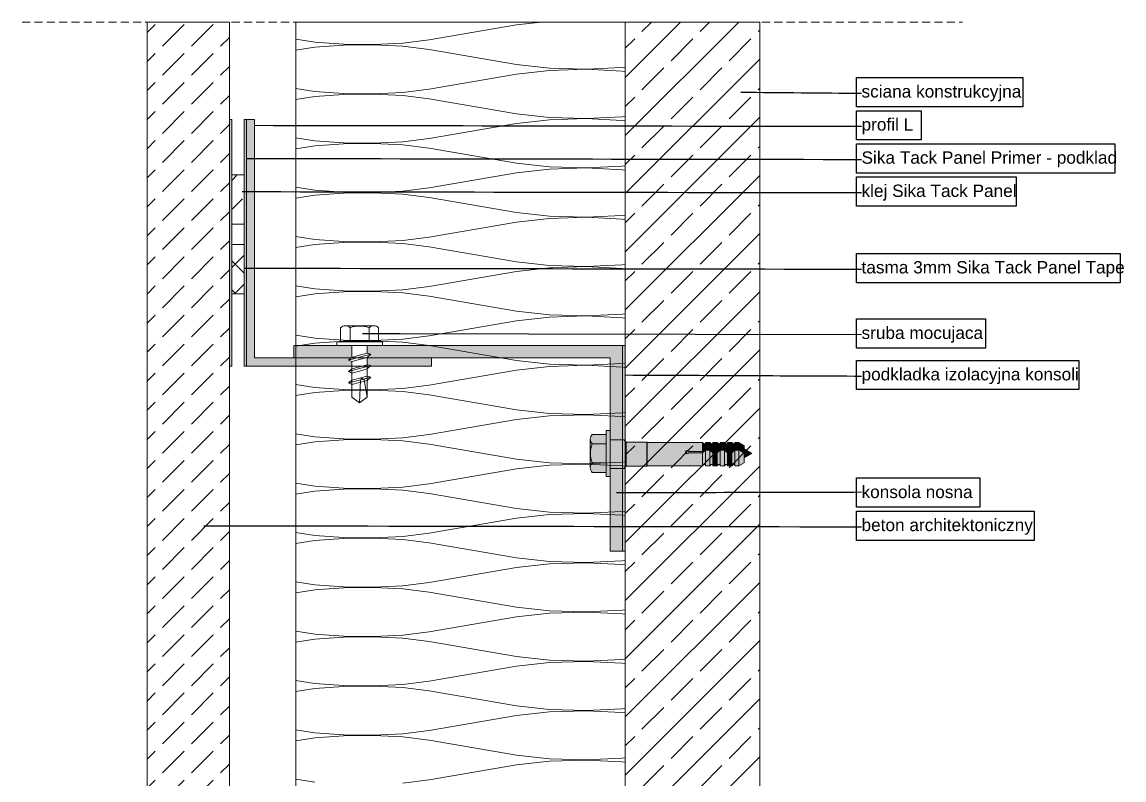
# Model space of a CAD drawing. Extents: x -106882 to -43002, y 22119 to 47619.
# Drawn here: x -47576 to -44895, y 43258 to 45101 of the extents above; entities that cross this region are included whole.
import ezdxf

# ---------------------------------------------------------------- set-up
doc = ezdxf.new("R2010")
doc.units = 0
doc.header["$MEASUREMENT"] = 0
doc.linetypes.add('Hidden Line', pattern=[30, 20, -10])
for name, color, linetype, lineweight, true_color in [('2D - Ogólne_Pen_No__2', 7, 'Continuous', 15, 0x7f7f7f), ('2D Drafting - General_Pen_No__141', 7, 'Continuous', 0, 0xe8e8e8), ('2D Drafting - General_Pen_No__2', 7, 'Continuous', 15, 0x7f7f7f), ('2D Drafting - General_Pen_No__5', 7, 'Continuous', 25, 0x40a5ff), ('2D Drafting - General_Pen_No__61', 7, 'Continuous', 20, 0x6a6a6a), ('2D Drafting - General_Pen_No__81', 7, 'Continuous', 20, 0x6a6a6a), ('Annotation - Label_Pen_No__5', 7, 'Continuous', 25, 0x40a5ff)]:
    doc.layers.add(name, color=color, linetype=linetype, lineweight=lineweight, true_color=true_color)
doc.layers.add('2D Drafting - General_Pen_No__101', color=8, linetype='Continuous', lineweight=13)
doc.layers.add('2D Drafting - General_Pen_No__121', color=255, linetype='Continuous', lineweight=0)
doc.styles.add('GENERATED_STYLE_2', font='')
doc.styles.get('GENERATED_STYLE_2').set_extended_font_data('Arial')
doc.dimstyles.new('GENERATED_STYLE__3', dxfattribs={"dimtxt": 0.18, "dimasz": 91.2, "dimexe": 0.18, "dimexo": 0.0625, "dimgap": 0.09, "dimtad": 0, "dimtih": 1, "dimtoh": 1, "dimdec": 4, "dimzin": 0, "dimdsep": 46, "dimcen": 0.09, "dimadec": 0, "dimazin": 0, "dimtfac": 1, "dimtdec": 4, "dimtmove": 0, "dimatfit": 3, "dimldrblk": 'ARROWHEAD_5', "dimfxl": 0, "dimtolj": 1, "dimtzin": 0, "dimarcsym": 0})
pattern_1 = [(45, (0, 0), (-70.71068, 70.71068), [75, -25]), (45, (7e-15, 70.71), (-70.71068, 70.71068), [75, -25])]

# ---------------------------------------------------------------- blocks, each defined once
blk = doc.blocks.new('*X2')
at = {"layer": '2D Drafting - General_Pen_No__61', "linetype": 'Continuous'}
for p, q in [((-46313.1, 45101.4), (-46373.4, 45094.4)), ((-46108.5, 45101.1), (-46110.4, 45101.4)), ((-46373.4, 45094.4), (-46585.7, 45058.4)), ((-46910.3, 45060), (-46863.6, 45052.8)), ((-46863.6, 45052.8), (-46794.2, 45047.5)), ((-46794.2, 45045.4), (-46863.6, 45040.1)), ((-46794.2, 45047.5), (-46721.1, 45046.7)), ((-46721.1, 45046.2), (-46794.2, 45045.4)), ((-46721.1, 45046.7), (-46649.8, 45050.4)), ((-46649.8, 45042.4), (-46721.1, 45046.2)), ((-46649.8, 45050.4), (-46585.7, 45058.4)), ((-46863.6, 45040.1), (-46910.3, 45032.8)), ((-46585.7, 45034.4), (-46649.8, 45042.4)), ((-46373.4, 44998.4), (-46585.7, 45034.4)), ((-46373.4, 44998.4), (-46293.3, 44989.2)), ((-46116, 44990.7), (-46108.5, 44991.7)), ((-46373.4, 44974.4), (-46585.7, 44938.4)), ((-46293.3, 44983.7), (-46373.4, 44974.4)), ((-46293.3, 44989.2), (-46204.1, 44986.5)), ((-46204.1, 44986.4), (-46293.3, 44983.7)), ((-46204.1, 44986.5), (-46116, 44990.7)), ((-46116, 44982.2), (-46204.1, 44986.4)), ((-46108.5, 44981.1), (-46116, 44982.2)), ((-46910.3, 44940), (-46863.6, 44932.8)), ((-46649.8, 44930.4), (-46585.7, 44938.4)), ((-46863.6, 44920.1), (-46910.3, 44912.8)), ((-46863.6, 44932.8), (-46794.2, 44927.5)), ((-46794.2, 44925.4), (-46863.6, 44920.1)), ((-46794.2, 44927.5), (-46721.1, 44926.7)), ((-46721.1, 44926.2), (-46794.2, 44925.4)), ((-46721.1, 44926.7), (-46649.8, 44930.4)), ((-46649.8, 44922.4), (-46721.1, 44926.2)), ((-46585.7, 44914.4), (-46649.8, 44922.4)), ((-46373.4, 44878.4), (-46585.7, 44914.4)), ((-46373.4, 44878.4), (-46293.3, 44869.2)), ((-46293.3, 44863.7), (-46373.4, 44854.4)), ((-46293.3, 44869.2), (-46204.1, 44866.5)), ((-46204.1, 44866.4), (-46293.3, 44863.7)), ((-46204.1, 44866.5), (-46116, 44870.7)), ((-46116, 44862.2), (-46204.1, 44866.4)), ((-46116, 44870.7), (-46108.5, 44871.7)), ((-46108.5, 44861.1), (-46116, 44862.2)), ((-46373.4, 44854.4), (-46585.7, 44818.4)), ((-46910.3, 44820), (-46863.6, 44812.8)), ((-46863.6, 44812.8), (-46794.2, 44807.5)), ((-46794.2, 44805.4), (-46863.6, 44800.1)), ((-46794.2, 44807.5), (-46721.1, 44806.7)), ((-46721.1, 44806.2), (-46794.2, 44805.4)), ((-46721.1, 44806.7), (-46649.8, 44810.4)), ((-46649.8, 44802.4), (-46721.1, 44806.2)), ((-46649.8, 44810.4), (-46585.7, 44818.4)), ((-46863.6, 44800.1), (-46910.3, 44792.8)), ((-46585.7, 44794.4), (-46649.8, 44802.4)), ((-46373.4, 44758.4), (-46585.7, 44794.4)), ((-46373.4, 44758.4), (-46293.3, 44749.2)), ((-46204.1, 44746.5), (-46116, 44750.7)), ((-46116, 44750.7), (-46108.5, 44751.7)), ((-46373.4, 44734.4), (-46585.7, 44698.4)), ((-46293.3, 44743.7), (-46373.4, 44734.4)), ((-46293.3, 44749.2), (-46204.1, 44746.5)), ((-46204.1, 44746.4), (-46293.3, 44743.7)), ((-46116, 44742.2), (-46204.1, 44746.4)), ((-46108.5, 44741.1), (-46116, 44742.2)), ((-46910.3, 44700), (-46863.6, 44692.8)), ((-46649.8, 44690.4), (-46585.7, 44698.4)), ((-46863.6, 44680.1), (-46910.3, 44672.8)), ((-46863.6, 44692.8), (-46794.2, 44687.5)), ((-46794.2, 44685.4), (-46863.6, 44680.1)), ((-46794.2, 44687.5), (-46721.1, 44686.7)), ((-46721.1, 44686.2), (-46794.2, 44685.4)), ((-46721.1, 44686.7), (-46649.8, 44690.4)), ((-46649.8, 44682.4), (-46721.1, 44686.2)), ((-46585.7, 44674.4), (-46649.8, 44682.4)), ((-46373.4, 44638.4), (-46585.7, 44674.4)), ((-46373.4, 44638.4), (-46293.3, 44629.2)), ((-46293.3, 44623.7), (-46373.4, 44614.4)), ((-46293.3, 44629.2), (-46204.1, 44626.5)), ((-46204.1, 44626.4), (-46293.3, 44623.7)), ((-46204.1, 44626.5), (-46116, 44630.7)), ((-46116, 44622.2), (-46204.1, 44626.4)), ((-46116, 44630.7), (-46108.5, 44631.7)), ((-46108.5, 44621.1), (-46116, 44622.2)), ((-46373.4, 44614.4), (-46585.7, 44578.4)), ((-46910.3, 44580), (-46863.6, 44572.8)), ((-46863.6, 44572.8), (-46794.2, 44567.5)), ((-46794.2, 44565.4), (-46863.6, 44560.1)), ((-46794.2, 44567.5), (-46721.1, 44566.7)), ((-46721.1, 44566.2), (-46794.2, 44565.4)), ((-46721.1, 44566.7), (-46649.8, 44570.4)), ((-46649.8, 44562.4), (-46721.1, 44566.2)), ((-46649.8, 44570.4), (-46585.7, 44578.4)), ((-46585.7, 44554.4), (-46649.8, 44562.4)), ((-46863.6, 44560.1), (-46910.3, 44552.8)), ((-46373.4, 44518.4), (-46585.7, 44554.4)), ((-46373.4, 44518.4), (-46293.3, 44509.2)), ((-46293.3, 44509.2), (-46204.1, 44506.5)), ((-46204.1, 44506.5), (-46116, 44510.7)), ((-46116, 44510.7), (-46108.5, 44511.7)), ((-46373.4, 44494.4), (-46585.7, 44458.4)), ((-46293.3, 44503.7), (-46373.4, 44494.4)), ((-46204.1, 44506.4), (-46293.3, 44503.7)), ((-46116, 44502.2), (-46204.1, 44506.4)), ((-46108.5, 44501.1), (-46116, 44502.2)), ((-46910.3, 44460), (-46863.6, 44452.8)), ((-46649.8, 44450.4), (-46585.7, 44458.4)), ((-46863.6, 44440.1), (-46910.3, 44432.8)), ((-46863.6, 44452.8), (-46794.2, 44447.5)), ((-46794.2, 44445.4), (-46863.6, 44440.1)), ((-46794.2, 44447.5), (-46721.1, 44446.7)), ((-46721.1, 44446.2), (-46794.2, 44445.4)), ((-46721.1, 44446.7), (-46649.8, 44450.4)), ((-46649.8, 44442.4), (-46721.1, 44446.2)), ((-46585.7, 44434.4), (-46649.8, 44442.4)), ((-46373.4, 44398.4), (-46585.7, 44434.4)), ((-46373.4, 44374.4), (-46585.7, 44338.4)), ((-46373.4, 44398.4), (-46293.3, 44389.2)), ((-46293.3, 44383.7), (-46373.4, 44374.4)), ((-46293.3, 44389.2), (-46204.1, 44386.5)), ((-46204.1, 44386.4), (-46293.3, 44383.7)), ((-46204.1, 44386.5), (-46116, 44390.7)), ((-46116, 44382.2), (-46204.1, 44386.4)), ((-46116, 44390.7), (-46108.5, 44391.7)), ((-46108.5, 44381.1), (-46116, 44382.2)), ((-46910.3, 44340), (-46863.6, 44332.8)), ((-46863.6, 44332.8), (-46794.2, 44327.5)), ((-46794.2, 44325.4), (-46863.6, 44320.1)), ((-46794.2, 44327.5), (-46721.1, 44326.7)), ((-46721.1, 44326.2), (-46794.2, 44325.4)), ((-46721.1, 44326.7), (-46649.8, 44330.4)), ((-46649.8, 44322.4), (-46721.1, 44326.2)), ((-46649.8, 44330.4), (-46585.7, 44338.4)), ((-46585.7, 44314.4), (-46649.8, 44322.4)), ((-46863.6, 44320.1), (-46910.3, 44312.8)), ((-46373.4, 44278.4), (-46585.7, 44314.4)), ((-46373.4, 44278.4), (-46293.3, 44269.2)), ((-46293.3, 44269.2), (-46204.1, 44266.5)), ((-46204.1, 44266.5), (-46116, 44270.7)), ((-46116, 44270.7), (-46108.5, 44271.7)), ((-46373.4, 44254.4), (-46585.7, 44218.4)), ((-46293.3, 44263.7), (-46373.4, 44254.4)), ((-46204.1, 44266.4), (-46293.3, 44263.7)), ((-46116, 44262.2), (-46204.1, 44266.4)), ((-46108.5, 44261.1), (-46116, 44262.2)), ((-46910.3, 44220), (-46863.6, 44212.8)), ((-46649.8, 44210.4), (-46585.7, 44218.4)), ((-46863.6, 44200.1), (-46910.3, 44192.8)), ((-46863.6, 44212.8), (-46794.2, 44207.5)), ((-46794.2, 44205.4), (-46863.6, 44200.1)), ((-46794.2, 44207.5), (-46721.1, 44206.7)), ((-46721.1, 44206.2), (-46794.2, 44205.4)), ((-46721.1, 44206.7), (-46649.8, 44210.4)), ((-46649.8, 44202.4), (-46721.1, 44206.2)), ((-46585.7, 44194.4), (-46649.8, 44202.4)), ((-46373.4, 44158.4), (-46585.7, 44194.4)), ((-46373.4, 44134.4), (-46585.7, 44098.4)), ((-46373.4, 44158.4), (-46293.3, 44149.2)), ((-46293.3, 44143.7), (-46373.4, 44134.4)), ((-46293.3, 44149.2), (-46204.1, 44146.5)), ((-46204.1, 44146.4), (-46293.3, 44143.7)), ((-46204.1, 44146.5), (-46116, 44150.7)), ((-46116, 44142.2), (-46204.1, 44146.4)), ((-46116, 44150.7), (-46108.5, 44151.7)), ((-46108.5, 44141.1), (-46116, 44142.2)), ((-46910.3, 44100), (-46863.6, 44092.8)), ((-46863.6, 44080.1), (-46910.3, 44072.8)), ((-46863.6, 44092.8), (-46794.2, 44087.5)), ((-46794.2, 44085.4), (-46863.6, 44080.1)), ((-46794.2, 44087.5), (-46721.1, 44086.7)), ((-46721.1, 44086.2), (-46794.2, 44085.4)), ((-46721.1, 44086.7), (-46649.8, 44090.4)), ((-46649.8, 44082.4), (-46721.1, 44086.2)), ((-46649.8, 44090.4), (-46585.7, 44098.4)), ((-46585.7, 44074.4), (-46649.8, 44082.4)), ((-46373.4, 44038.4), (-46585.7, 44074.4)), ((-46373.4, 44038.4), (-46293.3, 44029.2)), ((-46293.3, 44029.2), (-46204.1, 44026.5)), ((-46204.1, 44026.4), (-46293.3, 44023.7)), ((-46204.1, 44026.5), (-46116, 44030.7)), ((-46116, 44022.2), (-46204.1, 44026.4)), ((-46116, 44030.7), (-46108.5, 44031.7)), ((-46373.4, 44014.4), (-46585.7, 43978.4)), ((-46293.3, 44023.7), (-46373.4, 44014.4)), ((-46108.5, 44021.1), (-46116, 44022.2)), ((-46910.3, 43980), (-46863.6, 43972.8)), ((-46863.6, 43972.8), (-46794.2, 43967.5)), ((-46649.8, 43970.4), (-46585.7, 43978.4)), ((-46863.6, 43960.1), (-46910.3, 43952.8)), ((-46794.2, 43965.4), (-46863.6, 43960.1)), ((-46794.2, 43967.5), (-46721.1, 43966.7)), ((-46721.1, 43966.2), (-46794.2, 43965.4)), ((-46721.1, 43966.7), (-46649.8, 43970.4)), ((-46649.8, 43962.4), (-46721.1, 43966.2)), ((-46585.7, 43954.4), (-46649.8, 43962.4)), ((-46373.4, 43918.4), (-46585.7, 43954.4)), ((-46373.4, 43894.4), (-46585.7, 43858.4)), ((-46373.4, 43918.4), (-46293.3, 43909.2)), ((-46293.3, 43903.7), (-46373.4, 43894.4)), ((-46293.3, 43909.2), (-46204.1, 43906.5)), ((-46204.1, 43906.4), (-46293.3, 43903.7)), ((-46204.1, 43906.5), (-46116, 43910.7)), ((-46116, 43902.2), (-46204.1, 43906.4)), ((-46116, 43910.7), (-46108.5, 43911.7)), ((-46108.5, 43901.1), (-46116, 43902.2)), ((-46910.3, 43860), (-46863.6, 43852.8)), ((-46863.6, 43840.1), (-46910.3, 43832.8)), ((-46863.6, 43852.8), (-46794.2, 43847.5)), ((-46794.2, 43845.4), (-46863.6, 43840.1)), ((-46794.2, 43847.5), (-46721.1, 43846.7)), ((-46721.1, 43846.2), (-46794.2, 43845.4)), ((-46721.1, 43846.7), (-46649.8, 43850.4)), ((-46649.8, 43842.4), (-46721.1, 43846.2)), ((-46649.8, 43850.4), (-46585.7, 43858.4)), ((-46585.7, 43834.4), (-46649.8, 43842.4)), ((-46373.4, 43798.4), (-46585.7, 43834.4)), ((-46373.4, 43798.4), (-46293.3, 43789.2)), ((-46293.3, 43789.2), (-46204.1, 43786.5)), ((-46204.1, 43786.4), (-46293.3, 43783.7)), ((-46204.1, 43786.5), (-46116, 43790.7)), ((-46116, 43782.2), (-46204.1, 43786.4)), ((-46116, 43790.7), (-46108.5, 43791.7)), ((-46373.4, 43774.4), (-46585.7, 43738.4)), ((-46293.3, 43783.7), (-46373.4, 43774.4)), ((-46108.5, 43781.1), (-46116, 43782.2)), ((-46910.3, 43740), (-46863.6, 43732.8)), ((-46863.6, 43732.8), (-46794.2, 43727.5)), ((-46649.8, 43730.4), (-46585.7, 43738.4)), ((-46863.6, 43720.1), (-46910.3, 43712.8)), ((-46794.2, 43725.4), (-46863.6, 43720.1)), ((-46794.2, 43727.5), (-46721.1, 43726.7)), ((-46721.1, 43726.2), (-46794.2, 43725.4)), ((-46721.1, 43726.7), (-46649.8, 43730.4)), ((-46649.8, 43722.4), (-46721.1, 43726.2)), ((-46585.7, 43714.4), (-46649.8, 43722.4)), ((-46373.4, 43678.4), (-46585.7, 43714.4)), ((-46373.4, 43678.4), (-46293.3, 43669.2)), ((-46373.4, 43654.4), (-46585.7, 43618.4)), ((-46293.3, 43663.7), (-46373.4, 43654.4)), ((-46293.3, 43669.2), (-46204.1, 43666.5)), ((-46204.1, 43666.4), (-46293.3, 43663.7)), ((-46204.1, 43666.5), (-46116, 43670.7)), ((-46116, 43662.2), (-46204.1, 43666.4)), ((-46116, 43670.7), (-46108.5, 43671.7)), ((-46108.5, 43661.1), (-46116, 43662.2)), ((-46910.3, 43620), (-46863.6, 43612.8)), ((-46863.6, 43600.1), (-46910.3, 43592.8)), ((-46863.6, 43612.8), (-46794.2, 43607.5)), ((-46794.2, 43605.4), (-46863.6, 43600.1)), ((-46794.2, 43607.5), (-46721.1, 43606.7)), ((-46721.1, 43606.2), (-46794.2, 43605.4)), ((-46721.1, 43606.7), (-46649.8, 43610.4)), ((-46649.8, 43602.4), (-46721.1, 43606.2)), ((-46649.8, 43610.4), (-46585.7, 43618.4)), ((-46585.7, 43594.4), (-46649.8, 43602.4)), ((-46373.4, 43558.4), (-46585.7, 43594.4)), ((-46373.4, 43558.4), (-46293.3, 43549.2)), ((-46293.3, 43543.7), (-46373.4, 43534.4)), ((-46293.3, 43549.2), (-46204.1, 43546.5)), ((-46204.1, 43546.4), (-46293.3, 43543.7)), ((-46204.1, 43546.5), (-46116, 43550.7)), ((-46116, 43542.2), (-46204.1, 43546.4)), ((-46116, 43550.7), (-46108.5, 43551.7)), ((-46373.4, 43534.4), (-46585.7, 43498.4)), ((-46108.5, 43541.1), (-46116, 43542.2)), ((-46910.3, 43500), (-46863.6, 43492.8)), ((-46863.6, 43492.8), (-46794.2, 43487.5)), ((-46721.1, 43486.7), (-46649.8, 43490.4)), ((-46649.8, 43490.4), (-46585.7, 43498.4)), ((-46863.6, 43480.1), (-46910.3, 43472.8)), ((-46794.2, 43485.4), (-46863.6, 43480.1)), ((-46794.2, 43487.5), (-46721.1, 43486.7)), ((-46721.1, 43486.2), (-46794.2, 43485.4)), ((-46649.8, 43482.4), (-46721.1, 43486.2)), ((-46585.7, 43474.4), (-46649.8, 43482.4)), ((-46373.4, 43438.4), (-46585.7, 43474.4)), ((-46373.4, 43438.4), (-46293.3, 43429.2)), ((-46373.4, 43414.4), (-46585.7, 43378.4)), ((-46293.3, 43423.7), (-46373.4, 43414.4)), ((-46293.3, 43429.2), (-46204.1, 43426.5)), ((-46204.1, 43426.4), (-46293.3, 43423.7)), ((-46204.1, 43426.5), (-46116, 43430.7)), ((-46116, 43422.2), (-46204.1, 43426.4)), ((-46116, 43430.7), (-46108.5, 43431.7)), ((-46108.5, 43421.1), (-46116, 43422.2)), ((-46910.3, 43380), (-46863.6, 43372.8)), ((-46863.6, 43360.1), (-46910.3, 43352.8)), ((-46863.6, 43372.8), (-46794.2, 43367.5)), ((-46794.2, 43365.4), (-46863.6, 43360.1)), ((-46794.2, 43367.5), (-46721.1, 43366.7)), ((-46721.1, 43366.2), (-46794.2, 43365.4)), ((-46721.1, 43366.7), (-46649.8, 43370.4)), ((-46649.8, 43362.4), (-46721.1, 43366.2)), ((-46649.8, 43370.4), (-46585.7, 43378.4)), ((-46585.7, 43354.4), (-46649.8, 43362.4)), ((-46373.4, 43318.4), (-46585.7, 43354.4)), ((-46373.4, 43318.4), (-46293.3, 43309.2)), ((-46293.3, 43303.7), (-46373.4, 43294.4)), ((-46293.3, 43309.2), (-46204.1, 43306.5)), ((-46204.1, 43306.4), (-46293.3, 43303.7)), ((-46204.1, 43306.5), (-46116, 43310.7)), ((-46116, 43302.2), (-46204.1, 43306.4)), ((-46116, 43310.7), (-46108.5, 43311.7)), ((-46108.5, 43301.1), (-46116, 43302.2)), ((-46373.4, 43294.4), (-46585.7, 43258.4)), ((-46910.3, 43260), (-46863.6, 43252.8)), ((-46649.8, 43250.4), (-46585.7, 43258.4))]:
    blk.add_line(p, q, dxfattribs=at)
blk = doc.blocks.new('Fill_1')
at = {"layer": '2D Drafting - General_Pen_No__2', "linetype": 'Continuous'}
for p, q in [((-46910.3, 45101.4), (-46910.3, 41381.8)), ((-46108.5, 45101.4), (-46910.3, 45101.4)), ((-46108.5, 41381.8), (-46108.5, 45101.4))]:
    blk.add_line(p, q, dxfattribs=at)
at = {"layer": '2D Drafting - General_Pen_No__61', "linetype": 'Continuous'}
blk.add_blockref('*X2', (0, 0), dxfattribs=at)
blk = doc.blocks.new('ARROWHEAD_5')
at = {"color": 0, "linetype": 'Continuous', "lineweight": 0}
blk.add_line((0, 0), (-1, 0), dxfattribs=at)
blk.add_solid([(-1, 0.2679), (0, 0), (-1, -0.2679), (-1, 0.2679)], dxfattribs=at)

msp = doc.modelspace()

# ---------------------------------------------------------------- hatches: boundary and pattern name
at = {"layer": '2D Drafting - General_Pen_No__101', "linetype": 'Continuous'}
for points in [[(-47066.12, 44864.31), (-47071.91, 44864.31), (-47071.91, 44264.31), (-47066.12, 44264.31)], [(-47030.34, 44864.31), (-47036.12, 44864.31), (-47036.12, 44264.31), (-47030.34, 44264.31)]]:
    msp.add_hatch(color=256, dxfattribs=at).paths.add_polyline_path(points, flags=0)
at = {"layer": '2D Drafting - General_Pen_No__121', "linetype": 'Continuous'}
for points in [[(-46145.34, 44052.24), (-46145.34, 43996.32), (-46154.66, 43996.32), (-46154.66, 44052.24), (-46154.66, 44108.15), (-46145.34, 44108.15)], [(-46154.66, 44075.15), (-46188.83, 44075.15, -0.4195601), (-46188.83, 44098.45), (-46154.66, 44098.45)], [(-46193.1, 44052.24, 0.092424), (-46188.83, 44029.32, 0.201281), (-46193.72, 44017.67), (-46193.72, 44086.8, 0.201281), (-46188.83, 44075.15, 0.092424)], [(-46145.34, 44015.56), (-46145.34, 44052.24), (-46145.34, 44085.23), (-46115.34, 44085.23), (-46115.34, 44049.31), (-46115.34, 44015.56)], [(-46115.34, 44015.56), (-46145.34, 44015.56), (-46145.34, 44052.24), (-46145.34, 44085.23), (-46115.34, 44085.23), (-46115.34, 44048.36)], [(-46115.34, 44015.66), (-46115.34, 44048.36), (-46115.34, 44085.23), (-46111.82, 44085.23), (-46111.82, 44015.66)], [(-46111.82, 44015.66), (-46111.82, 44085.23), (-46111.65, 44085.23), (-46106.23, 44079.82), (-46106.23, 44021.07), (-46111.65, 44015.66)], [(-46106.23, 44020.97), (-46106.23, 44079.82), (-46056.49, 44079.82), (-46056.49, 44020.97)], [(-46056.49, 44020.97), (-46056.49, 44079.82), (-46055.25, 44078.57), (-46055.25, 44022.22)], [(-46154.66, 44029.32), (-46188.83, 44029.32, -0.092424), (-46193.1, 44052.24, -0.092424), (-46188.83, 44075.15), (-46154.66, 44075.15), (-46154.66, 44052.24)], [(-46055.25, 44022.22), (-46055.25, 44078.57), (-45920.83, 44078.57), (-45920.83, 44056.92), (-45954.14, 44056.92, 5.4750432), (-45954.14, 44053.96), (-45920.83, 44053.96), (-45920.83, 44022.22)], [(-45920.83, 44053.96), (-45954.14, 44053.96, -5.4750432), (-45954.14, 44056.92), (-45920.83, 44056.92)], [(-45913.39, 44075.61), (-45913.39, 44062.66), (-45920.83, 44056.92), (-45920.83, 44078.57), (-45917.08, 44075.61)], [(-45920.83, 44056.92), (-45913.39, 44062.66), (-45913.39, 44059.7), (-45920.83, 44053.96)], [(-45913.39, 44025.18), (-45917.08, 44025.18), (-45920.83, 44022.22), (-45920.83, 44053.96), (-45913.39, 44059.7)], [(-45903.03, 44078.57), (-45903.03, 44062.66), (-45913.39, 44062.66), (-45913.39, 44078.57)], [(-45913.39, 44062.66), (-45903.03, 44062.66), (-45903.03, 44059.7), (-45913.39, 44059.7)], [(-45913.39, 44022.22), (-45913.39, 44059.7), (-45903.03, 44059.7), (-45903.03, 44022.22)], [(-45895.59, 44075.61), (-45895.59, 44056.92), (-45903.03, 44062.66), (-45903.03, 44078.57), (-45899.29, 44075.61)], [(-45895.59, 44053.96), (-45903.03, 44059.7), (-45903.03, 44062.66), (-45895.59, 44056.92)], [(-45895.59, 44025.18), (-45899.29, 44025.18), (-45903.03, 44022.22), (-45903.03, 44059.7), (-45895.59, 44053.96)], [(-45885.23, 44078.57), (-45885.23, 44056.92), (-45895.59, 44056.92), (-45895.59, 44078.57)], [(-45895.59, 44056.92), (-45885.23, 44056.92), (-45885.23, 44053.96), (-45895.59, 44053.96)], [(-45895.59, 44022.22), (-45895.59, 44053.96), (-45885.23, 44053.96), (-45885.23, 44022.22)], [(-45885.23, 44056.92), (-45885.23, 44078.57), (-45881.49, 44075.61), (-45877.79, 44075.61), (-45877.79, 44062.66)], [(-45877.79, 44059.7), (-45885.23, 44053.96), (-45885.23, 44056.92), (-45877.79, 44062.66)], [(-45877.79, 44025.18), (-45881.49, 44025.18), (-45885.23, 44022.22), (-45885.23, 44053.96), (-45877.79, 44059.7)], [(-45867.44, 44078.57), (-45867.44, 44062.66), (-45877.79, 44062.66), (-45877.79, 44078.57)], [(-45867.44, 44059.7), (-45877.79, 44059.7), (-45877.79, 44062.66), (-45867.44, 44062.66)], [(-45867.44, 44022.22), (-45877.79, 44022.22), (-45877.79, 44059.7), (-45867.44, 44059.7)], [(-45860, 44075.61), (-45860, 44056.92), (-45867.44, 44062.66), (-45867.44, 44078.57), (-45863.69, 44075.61)], [(-45860, 44053.96), (-45867.44, 44059.7), (-45867.44, 44062.66), (-45860, 44056.92)], [(-45860, 44025.18), (-45863.69, 44025.18), (-45867.44, 44022.22), (-45867.44, 44059.7), (-45860, 44053.96)], [(-45849.64, 44078.57), (-45849.64, 44056.92), (-45860, 44056.92), (-45860, 44078.57)], [(-45860, 44056.92), (-45849.64, 44056.92), (-45849.64, 44053.96), (-45860, 44053.96)], [(-45849.64, 44022.22), (-45860, 44022.22), (-45860, 44053.96), (-45849.64, 44053.96)], [(-45842.2, 44075.61), (-45842.2, 44062.66), (-45849.64, 44056.92), (-45849.64, 44078.57), (-45845.9, 44075.61)], [(-45849.64, 44056.92), (-45842.2, 44062.66), (-45842.2, 44059.7), (-45849.64, 44053.96)], [(-45842.2, 44025.18), (-45845.9, 44025.18), (-45849.64, 44022.22), (-45849.64, 44053.96), (-45842.2, 44059.7)], [(-45842.2, 44062.66), (-45842.2, 44078.57), (-45831.84, 44078.57), (-45831.84, 44062.66)], [(-45842.2, 44062.66), (-45831.84, 44062.66), (-45831.84, 44059.7), (-45842.2, 44059.7)], [(-45842.2, 44022.22), (-45842.2, 44059.7), (-45831.84, 44059.7), (-45831.84, 44022.22)], [(-45819.46, 44055.51), (-45831.84, 44062.66), (-45831.84, 44078.57), (-45819.46, 44071.42)], [(-45819.46, 44052.56), (-45831.84, 44059.7), (-45831.84, 44062.66), (-45819.46, 44055.51)], [(-45819.46, 44029.37), (-45831.84, 44022.22), (-45831.84, 44059.7), (-45819.46, 44052.56)], [(-45800.74, 44052.14), (-45819.46, 44041.33), (-45819.46, 44062.95)], [(-46154.66, 44006.02), (-46188.83, 44006.02, -0.4195601), (-46188.83, 44029.32), (-46154.66, 44029.32)]]:
    msp.add_hatch(color=256, dxfattribs=at).paths.add_polyline_path(points, flags=0)
at = {"layer": '2D Drafting - General_Pen_No__141', "linetype": 'Continuous'}
for points in [[(-47030.34, 44264.31), (-46773.5, 44264.31), (-46773.5, 44275.39), (-46781.7, 44279.2), (-46775.33, 44284.31), (-46915.34, 44284.31), (-47010.34, 44284.31), (-47010.34, 44864.31), (-47030.34, 44864.31)], [(-46915.34, 44314.31), (-46915.34, 44284.31), (-46775.33, 44284.31), (-46773.5, 44285.79), (-46773.5, 44314.31), (-46810.77, 44314.31)], [(-46736.22, 44284.31), (-46145.34, 44284.31), (-46145.34, 44108.15), (-46145.34, 44085.23), (-46115.34, 44085.23), (-46115.34, 44314.31), (-46698.94, 44314.31), (-46736.22, 44314.31), (-46736.22, 44295.78), (-46728.02, 44293.58), (-46736.22, 44285.38)], [(-46736.22, 44284.31), (-46145.34, 44284.31), (-46145.34, 44108.15), (-46145.34, 44085.23), (-46115.34, 44085.23), (-46115.34, 44314.31), (-46698.94, 44314.31), (-46736.22, 44314.31), (-46736.22, 44295.78), (-46728.02, 44293.58), (-46736.22, 44285.38)], [(-46580.34, 44264.31), (-46580.34, 44284.31), (-46736.22, 44284.31), (-46736.22, 44267.94), (-46728.02, 44265.74), (-46729.44, 44264.31)], [(-46115.34, 43814.31), (-46115.34, 44015.56), (-46145.34, 44015.56), (-46145.34, 43814.31)]]:
    msp.add_hatch(color=256, dxfattribs=at).paths.add_polyline_path(points, flags=0)
at = {"layer": '2D Drafting - General_Pen_No__2', "linetype": 'Continuous'}
h = msp.add_hatch(dxfattribs=at)
h.set_pattern_fill('Grid_5x5_Diagonal', color=256, style=0, pattern_type=2)
h.set_pattern_definition([(45, (0, 0), (-35.35534, 35.35534), []), (135, (0, 0), (35.35534, 35.35534), [])])
h.paths.add_polyline_path([(-47036.12, 44559.97), (-47066.12, 44559.97), (-47066.12, 44439.97), (-47036.12, 44439.97)], flags=0)
at = {"layer": '2D Drafting - General_Pen_No__5', "linetype": 'Continuous'}
h = msp.add_hatch(dxfattribs=at)
h.set_pattern_fill('Beton', color=256, style=0, pattern_type=2)
h.set_pattern_definition(pattern_1)
h.paths.add_polyline_path([(-47036.12, 44729.97), (-47066.12, 44729.97), (-47066.12, 44609.97), (-47036.12, 44609.97)], flags=0)
at = {"layer": '2D Drafting - General_Pen_No__81', "linetype": 'Continuous'}
h = msp.add_hatch(dxfattribs=at)
h.set_pattern_fill('Beton', color=256, style=0, pattern_type=2)
h.set_pattern_definition(pattern_1)
h.paths.add_polyline_path([(-47271.91, 42536.53), (-47071.91, 42536.53), (-47071.91, 45101.41), (-47271.91, 45101.41)], flags=0)
h = msp.add_hatch(dxfattribs=at)
h.set_pattern_fill('Solid___Dashed', color=256, style=0, pattern_type=2)
h.set_pattern_definition([(45, (0, 0), (-70.71068, 70.71068), []), (45, (-35.36, 35.36), (-70.71068, 70.71068), [75, -25])])
h.paths.add_polyline_path([(-46108.5, 45101.41), (-45781.37, 45101.41), (-45781.37, 41381.78), (-46108.5, 41381.78), (-46108.5, 43797.89), (-46108.5, 43902.04), (-46108.5, 44452.32), (-46108.5, 44549.68)], flags=0)
msp.add_hatch(color=256, dxfattribs=at).paths.add_polyline_path([(-46115.34, 43814.31), (-46108.5, 43814.31), (-46108.5, 44314.31), (-46115.34, 44314.31)], flags=0)

# ---------------------------------------------------------------- linework, layer by layer
at = {"layer": '2D - Ogólne_Pen_No__2', "linetype": 'Continuous'}
for p, q in [((-46111.65, 44085.23), (-46115.34, 44085.23)), ((-46115.34, 44085.23), (-46115.34, 44048.36)), ((-46106.23, 44079.82), (-46111.65, 44085.23)), ((-46106.23, 44079.82), (-46106.23, 44020.97)), ((-46056.49, 44079.82), (-46106.23, 44079.82)), ((-46056.49, 44079.82), (-46056.49, 44020.97)), ((-46055.25, 44078.57), (-46056.49, 44079.82)), ((-46055.25, 44022.22), (-46055.25, 44078.57)), ((-45920.83, 44078.57), (-46055.25, 44078.57)), ((-45920.83, 44056.92), (-45954.14, 44056.92)), ((-45920.83, 44053.96), (-45954.14, 44053.96)), ((-45920.83, 44078.57), (-45920.83, 44022.22)), ((-45917.08, 44075.61), (-45920.83, 44078.57)), ((-45913.39, 44062.66), (-45920.83, 44056.92)), ((-45913.39, 44059.7), (-45920.83, 44053.96)), ((-45913.39, 44075.61), (-45917.08, 44075.61)), ((-45913.39, 44078.57), (-45913.39, 44022.22)), ((-45903.03, 44078.57), (-45913.39, 44078.57)), ((-45913.39, 44078.57), (-45913.39, 44075.61)), ((-45903.03, 44062.66), (-45913.39, 44062.66)), ((-45903.03, 44059.7), (-45913.39, 44059.7)), ((-45903.03, 44078.57), (-45903.03, 44022.22)), ((-45899.29, 44075.61), (-45903.03, 44078.57)), ((-45895.59, 44056.92), (-45903.03, 44062.66)), ((-45895.59, 44053.96), (-45903.03, 44059.7)), ((-45895.59, 44075.61), (-45899.29, 44075.61)), ((-45895.59, 44078.57), (-45895.59, 44022.22)), ((-45885.23, 44078.57), (-45895.59, 44078.57)), ((-45895.59, 44078.57), (-45895.59, 44075.61)), ((-45885.23, 44056.92), (-45895.59, 44056.92)), ((-45885.23, 44053.96), (-45895.59, 44053.96)), ((-45885.23, 44078.57), (-45885.23, 44022.22)), ((-45881.49, 44075.61), (-45885.23, 44078.57)), ((-45877.79, 44062.66), (-45885.23, 44056.92)), ((-45877.79, 44059.7), (-45885.23, 44053.96)), ((-45877.79, 44075.61), (-45881.49, 44075.61)), ((-45877.79, 44078.57), (-45877.79, 44022.22)), ((-45867.44, 44078.57), (-45877.79, 44078.57)), ((-45877.79, 44078.57), (-45877.79, 44075.61)), ((-45867.44, 44062.66), (-45877.79, 44062.66)), ((-45867.44, 44059.7), (-45877.79, 44059.7)), ((-45867.44, 44078.57), (-45867.44, 44022.22)), ((-45863.69, 44075.61), (-45867.44, 44078.57)), ((-45860, 44056.92), (-45867.44, 44062.66)), ((-45860, 44053.96), (-45867.44, 44059.7)), ((-45860, 44075.61), (-45863.69, 44075.61)), ((-45860, 44078.57), (-45860, 44022.22)), ((-45849.64, 44078.57), (-45860, 44078.57)), ((-45860, 44078.57), (-45860, 44075.61)), ((-45849.64, 44056.92), (-45860, 44056.92)), ((-45849.64, 44053.96), (-45860, 44053.96)), ((-45849.64, 44078.57), (-45849.64, 44022.22)), ((-45845.9, 44075.61), (-45849.64, 44078.57)), ((-45842.2, 44062.66), (-45849.64, 44056.92)), ((-45842.2, 44059.7), (-45849.64, 44053.96)), ((-45842.2, 44075.61), (-45845.9, 44075.61)), ((-45831.84, 44078.57), (-45842.2, 44078.57)), ((-45842.2, 44078.57), (-45842.2, 44022.22)), ((-45831.84, 44062.66), (-45842.2, 44062.66)), ((-45831.84, 44059.7), (-45842.2, 44059.7)), ((-45831.84, 44078.57), (-45831.84, 44022.22)), ((-45819.46, 44071.42), (-45831.84, 44078.57)), ((-45819.46, 44055.51), (-45831.84, 44062.66)), ((-45819.46, 44052.56), (-45831.84, 44059.7)), ((-45819.46, 44071.42), (-45819.46, 44029.37)), ((-45819.46, 44062.95), (-45800.74, 44052.14)), ((-46145.34, 44015.66), (-46145.34, 44049.41)), ((-46115.34, 44015.66), (-46115.34, 44049.41)), ((-46115.34, 44015.56), (-46115.34, 44049.31)), ((-45819.46, 44029.37), (-45831.84, 44022.22)), ((-45819.46, 44041.33), (-45800.74, 44052.14)), ((-46141.65, 44015.66), (-46145.34, 44015.66)), ((-46111.65, 44015.66), (-46115.34, 44015.66)), ((-46111.65, 44015.56), (-46115.34, 44015.56)), ((-46106.23, 44021.07), (-46111.65, 44015.66)), ((-46106.23, 44020.97), (-46111.65, 44015.56)), ((-46056.49, 44020.97), (-46106.23, 44020.97)), ((-46055.25, 44022.22), (-46056.49, 44020.97)), ((-45920.83, 44022.22), (-46055.25, 44022.22)), ((-45917.08, 44025.18), (-45920.83, 44022.22)), ((-45913.39, 44025.18), (-45917.08, 44025.18)), ((-45913.39, 44022.22), (-45913.39, 44025.18)), ((-45903.03, 44022.22), (-45913.39, 44022.22)), ((-45899.29, 44025.18), (-45903.03, 44022.22)), ((-45895.59, 44025.18), (-45899.29, 44025.18)), ((-45895.59, 44022.22), (-45895.59, 44025.18)), ((-45885.23, 44022.22), (-45895.59, 44022.22)), ((-45881.49, 44025.18), (-45885.23, 44022.22)), ((-45877.79, 44025.18), (-45881.49, 44025.18)), ((-45877.79, 44022.22), (-45877.79, 44025.18)), ((-45867.44, 44022.22), (-45877.79, 44022.22)), ((-45863.69, 44025.18), (-45867.44, 44022.22)), ((-45860, 44025.18), (-45863.69, 44025.18)), ((-45860, 44022.22), (-45860, 44025.18)), ((-45849.64, 44022.22), (-45860, 44022.22)), ((-45845.9, 44025.18), (-45849.64, 44022.22)), ((-45842.2, 44025.18), (-45845.9, 44025.18)), ((-45831.84, 44022.22), (-45842.2, 44022.22))]:
    msp.add_line(p, q, dxfattribs=at)
msp.add_arc((-45958.05, 44055.44), 4.18, 20.70161, 339.29839, dxfattribs=at)
at = {"layer": '2D Drafting - General_Pen_No__2', "linetype": 'Hidden Line'}
msp.add_line((-47576.35, 45101.41), (-45287.91, 45101.41), dxfattribs=at)
at = {"layer": '2D Drafting - General_Pen_No__2', "linetype": 'Continuous'}
for p, q in [((-47030.34, 44864.31), (-47030.34, 44264.31)), ((-47030.34, 44864.31), (-47010.34, 44864.31)), ((-47010.34, 44864.31), (-47010.34, 44284.31)), ((-47036.12, 44729.97), (-47066.12, 44729.97)), ((-47066.12, 44729.97), (-47066.12, 44609.97)), ((-47036.12, 44609.97), (-47036.12, 44729.97)), ((-47036.12, 44609.97), (-47066.12, 44609.97)), ((-46801.07, 44357.8), (-46801.07, 44323.63)), ((-46720.29, 44362.69), (-46789.42, 44362.69)), ((-46777.77, 44357.8), (-46777.77, 44323.63)), ((-46731.94, 44357.8), (-46731.94, 44323.63)), ((-46708.64, 44357.8), (-46708.64, 44323.63)), ((-46810.77, 44323.63), (-46810.77, 44314.31)), ((-46754.86, 44323.63), (-46810.77, 44323.63)), ((-46754.86, 44323.63), (-46698.94, 44323.63)), ((-46698.94, 44323.63), (-46698.94, 44314.31)), ((-46115.34, 44314.31), (-46915.34, 44314.31)), ((-46915.34, 44314.31), (-46915.34, 44284.31)), ((-46810.77, 44314.31), (-46754.86, 44314.31)), ((-46773.5, 44314.31), (-46773.5, 44285.79)), ((-46698.94, 44314.31), (-46754.86, 44314.31)), ((-46736.22, 44295.78), (-46754.86, 44290.78)), ((-46736.22, 44314.31), (-46736.22, 44295.78)), ((-46736.22, 44295.78), (-46728.02, 44293.58)), ((-46115.34, 44314.31), (-46115.34, 43814.31)), ((-46580.34, 44284.31), (-47010.34, 44284.31)), ((-46915.34, 44284.31), (-46145.34, 44284.31)), ((-46781.7, 44279.2), (-46754.86, 44286.39)), ((-46781.7, 44279.2), (-46773.5, 44285.79)), ((-46773.5, 44275.39), (-46781.7, 44279.2)), ((-46773.5, 44285.79), (-46754.86, 44290.78)), ((-46773.5, 44275.39), (-46754.86, 44280.39)), ((-46773.5, 44275.39), (-46773.5, 44257.95)), ((-46728.02, 44293.58), (-46754.86, 44286.39)), ((-46736.22, 44285.38), (-46754.86, 44280.39)), ((-46736.22, 44267.94), (-46754.86, 44262.94)), ((-46736.22, 44267.94), (-46754.86, 44262.94)), ((-46728.02, 44293.58), (-46736.22, 44285.38)), ((-46736.22, 44285.38), (-46736.22, 44267.94)), ((-46736.22, 44229.7), (-46736.22, 44267.94)), ((-46736.22, 44267.94), (-46728.02, 44265.74)), ((-46736.22, 44267.94), (-46728.02, 44265.74)), ((-46580.34, 44264.31), (-46580.34, 44284.31)), ((-46145.34, 43814.31), (-46145.34, 44284.31)), ((-47030.34, 44264.31), (-46580.34, 44264.31)), ((-46781.7, 44251.36), (-46754.86, 44258.55)), ((-46781.7, 44251.36), (-46754.86, 44258.55)), ((-46781.7, 44251.36), (-46773.5, 44257.95)), ((-46781.7, 44251.36), (-46773.5, 44257.95)), ((-46773.5, 44247.55), (-46781.7, 44251.36)), ((-46773.5, 44247.55), (-46781.7, 44251.36)), ((-46773.5, 44257.95), (-46754.86, 44262.94)), ((-46773.5, 44257.95), (-46754.86, 44262.94)), ((-46773.5, 44219.71), (-46773.5, 44257.95)), ((-46773.5, 44247.55), (-46754.86, 44252.54)), ((-46773.5, 44247.55), (-46754.86, 44252.54)), ((-46773.5, 44247.55), (-46773.5, 44189.03)), ((-46773.5, 44247.55), (-46773.5, 44230.11)), ((-46728.02, 44265.74), (-46754.86, 44258.55)), ((-46728.02, 44265.74), (-46754.86, 44258.55)), ((-46736.22, 44257.54), (-46754.86, 44252.54)), ((-46736.22, 44257.54), (-46754.86, 44252.54)), ((-46728.02, 44265.74), (-46736.22, 44257.54)), ((-46728.02, 44265.74), (-46736.22, 44257.54)), ((-46736.22, 44257.54), (-46736.22, 44189.03)), ((-46736.22, 44257.54), (-46736.22, 44240.09)), ((-46781.7, 44223.51), (-46754.86, 44230.71)), ((-46781.7, 44223.51), (-46773.5, 44230.11)), ((-46773.5, 44219.71), (-46781.7, 44223.51)), ((-46773.5, 44230.11), (-46754.86, 44235.1)), ((-46773.5, 44219.71), (-46754.86, 44224.7)), ((-46736.22, 44240.09), (-46754.86, 44235.1)), ((-46728.02, 44237.9), (-46754.86, 44230.71)), ((-46753.12, 44230), (-46754.86, 44175.05)), ((-46736.22, 44229.7), (-46754.86, 44224.7)), ((-46750.43, 44234.86), (-46753.12, 44230)), ((-46744.22, 44231.08), (-46750.43, 44234.86)), ((-46736.22, 44189.03), (-46744.22, 44231.08)), ((-46736.22, 44240.09), (-46728.02, 44237.9)), ((-46728.02, 44237.9), (-46736.22, 44229.7)), ((-46773.5, 44189.03), (-46754.86, 44175.05)), ((-46736.22, 44189.03), (-46754.86, 44175.05)), ((-46154.66, 44108.15), (-46145.34, 44108.15)), ((-46154.66, 44052.24), (-46154.66, 44108.15)), ((-46145.34, 44108.15), (-46145.34, 44052.24)), ((-46193.72, 44017.67), (-46193.72, 44086.8)), ((-46188.83, 44098.45), (-46154.66, 44098.45)), ((-46145.34, 44085.23), (-46115.34, 44085.23)), ((-46188.83, 44075.15), (-46154.66, 44075.15)), ((-46188.83, 44029.32), (-46154.66, 44029.32)), ((-46154.66, 44052.24), (-46154.66, 43996.32)), ((-46145.34, 43996.32), (-46145.34, 44052.24)), ((-46188.83, 44006.02), (-46154.66, 44006.02)), ((-46145.34, 44015.56), (-46115.34, 44015.56)), ((-46154.66, 43996.32), (-46145.34, 43996.32)), ((-46115.34, 43814.31), (-46145.34, 43814.31))]:
    msp.add_line(p, q, dxfattribs=at)
at = {"layer": '2D Drafting - General_Pen_No__2', "linetype": 'Continuous', "flags": 128}
for points in [[(-47271.91, 42536.53), (-47071.91, 42536.53), (-47071.91, 45101.41), (-47271.91, 45101.41)], [(-46108.5, 45101.41), (-45781.37, 45101.41), (-45781.37, 41381.78), (-46108.5, 41381.78), (-46108.5, 43797.89), (-46108.5, 43902.04), (-46108.5, 44452.32), (-46108.5, 44549.68)], [(-47066.12, 44864.31), (-47071.91, 44864.31), (-47071.91, 44264.31), (-47066.12, 44264.31)], [(-47030.34, 44864.31), (-47036.12, 44864.31), (-47036.12, 44264.31), (-47030.34, 44264.31)], [(-47030.34, 44264.31), (-46773.5, 44264.31), (-46773.5, 44275.39), (-46781.7, 44279.2), (-46775.33, 44284.31), (-46915.34, 44284.31), (-47010.34, 44284.31), (-47010.34, 44864.31), (-47030.34, 44864.31)], [(-47036.12, 44729.97), (-47066.12, 44729.97), (-47066.12, 44609.97), (-47036.12, 44609.97)], [(-47036.12, 44559.97), (-47066.12, 44559.97), (-47066.12, 44439.97), (-47036.12, 44439.97)], [(-46915.34, 44314.31), (-46915.34, 44284.31), (-46775.33, 44284.31), (-46773.5, 44285.79), (-46773.5, 44314.31), (-46810.77, 44314.31)], [(-46736.22, 44284.31), (-46145.34, 44284.31), (-46145.34, 44108.15), (-46145.34, 44085.23), (-46115.34, 44085.23), (-46115.34, 44314.31), (-46698.94, 44314.31), (-46736.22, 44314.31), (-46736.22, 44295.78), (-46728.02, 44293.58), (-46736.22, 44285.38)], [(-46736.22, 44284.31), (-46145.34, 44284.31), (-46145.34, 44108.15), (-46145.34, 44085.23), (-46115.34, 44085.23), (-46115.34, 44314.31), (-46698.94, 44314.31), (-46736.22, 44314.31), (-46736.22, 44295.78), (-46728.02, 44293.58), (-46736.22, 44285.38)], [(-46115.34, 43814.31), (-46108.5, 43814.31), (-46108.5, 44314.31), (-46115.34, 44314.31)], [(-46580.34, 44264.31), (-46580.34, 44284.31), (-46736.22, 44284.31), (-46736.22, 44267.94), (-46728.02, 44265.74), (-46729.44, 44264.31)], [(-46115.34, 43814.31), (-46115.34, 44015.56), (-46145.34, 44015.56), (-46145.34, 43814.31)]]:
    msp.add_lwpolyline(points, close=True, dxfattribs=at)
at = {"layer": '2D Drafting - General_Pen_No__2', "linetype": 'Continuous'}
for centre, radius, start, end in [((-46789.42, 44346.36), 16.33, 44.47805, 135.52195), ((-46754.86, 44298.49), 63.58, 90, 111.12202), ((-46754.86, 44298.49), 63.58, 68.87798, 90), ((-46720.29, 44346.36), 16.33, 44.47805, 135.52195), ((-46177.39, 44086.8), 16.33, 134.47805, 225.52195), ((-46129.52, 44052.24), 63.58, 158.87798, 180), ((-46177.39, 44017.67), 16.33, 134.47805, 225.52195), ((-46129.52, 44052.24), 63.58, 180, 201.12202)]:
    msp.add_arc(centre, radius, start, end, dxfattribs=at)
at = {"layer": 'Annotation - Label_Pen_No__5', "linetype": 'Continuous', "flags": 128}
for points in [[(-45545.72, 44966.42), (-45141.29, 44966.42), (-45141.29, 44895.28), (-45545.72, 44895.28)], [(-45545.72, 44885.82), (-45388.7, 44885.82), (-45388.7, 44814.67), (-45545.72, 44814.67)], [(-45545.72, 44805.21), (-44917.47, 44805.21), (-44917.47, 44734.07), (-45545.72, 44734.07)], [(-45545.72, 44724.61), (-45157.2, 44724.61), (-45157.2, 44653.46), (-45545.72, 44653.46)], [(-45545.72, 44538.35), (-44904.03, 44538.35), (-44904.03, 44467.21), (-45545.72, 44467.21)], [(-45545.72, 44379.24), (-45232.08, 44379.24), (-45232.08, 44308.1), (-45545.72, 44308.1)], [(-45545.72, 44278.48), (-45004.97, 44278.48), (-45004.97, 44207.33), (-45545.72, 44207.33)], [(-45545.72, 43992.43), (-45245.79, 43992.43), (-45245.79, 43921.29), (-45545.72, 43921.29)], [(-45545.72, 43911.83), (-45113.86, 43911.83), (-45113.86, 43840.69), (-45545.72, 43840.69)]]:
    msp.add_lwpolyline(points, close=True, dxfattribs=at)

# ---------------------------------------------------------------- block references
at = {"layer": '2D Drafting - General_Pen_No__61', "linetype": 'Continuous'}
msp.add_blockref('Fill_1', (0, 0), dxfattribs=at)

# ---------------------------------------------------------------- texts
at = {"layer": 'Annotation - Label_Pen_No__5', "linetype": 'Continuous', "char_height": 30, "attachment_point": 4, "style": 'GENERATED_STYLE_2'}
for s, insert, width in [('{sciana konstrukcyjna}', (-45533.72, 44928.24), 380.4357), ('{profil L }', (-45533.72, 44847.88), 133.0288), ('{Sika Tack Panel Primer - podklad}', (-45533.72, 44767.27), 604.2533), ('{klej Sika Tack Panel}', (-45533.72, 44686.43), 364.5285), ('{tasma 3mm Sika Tack Panel Tape}', (-45533.72, 44500.41), 617.692), ('{sruba mocujaca}', (-45533.72, 44341.06), 289.646), ('{podkladka izolacyjna konsoli}', (-45533.72, 44240.3), 516.755), ('{konsola nosna }', (-45533.72, 43958.34), 275.9317), ('{beton architektoniczny}', (-45533.72, 43873.65), 407.8643)]:
    msp.add_mtext(s, dxfattribs=dict(at, insert=insert, width=width))

# ---------------------------------------------------------------- leaders
at = {"layer": 'Annotation - Label_Pen_No__5', "linetype": 'Continuous', "path_type": 1, "annotation_type": 0, "has_hookline": 1, "hookline_direction": 0}
for points, text_width in [([(-45827.12, 44930.85), (-45533.81, 44928.24)], 251.43), ([(-47010.34, 44850.24), (-45533.81, 44847.88)], 121.41), ([(-47030.34, 44769.64), (-45533.81, 44767.27)], 459.84), ([(-47040.95, 44689.04), (-45533.81, 44686.43)], 255.36), ([(-47036.12, 44502.78), (-45533.81, 44500.41)], 529.26), ([(-46108.5, 44242.9), (-45533.81, 44240.3)], 381.81), ([(-46129.87, 43956.86), (-45533.81, 43958.34)], 265.44), ([(-47134.21, 43876.26), (-45533.81, 43873.65)], 298.35)]:
    msp.add_leader(points, dimstyle='GENERATED_STYLE__3', dxfattribs=dict(at, text_width=text_width))
at = {"layer": 'Annotation - Label_Pen_No__5', "linetype": 'Continuous', "annotation_type": 0, "has_hookline": 1, "hookline_direction": 0, "text_width": 174.66}
msp.add_leader([(-46747.75, 44343.67), (-45533.81, 44341.06)], dimstyle='GENERATED_STYLE__3', dxfattribs=at)

doc.saveas('drawing.dxf')
